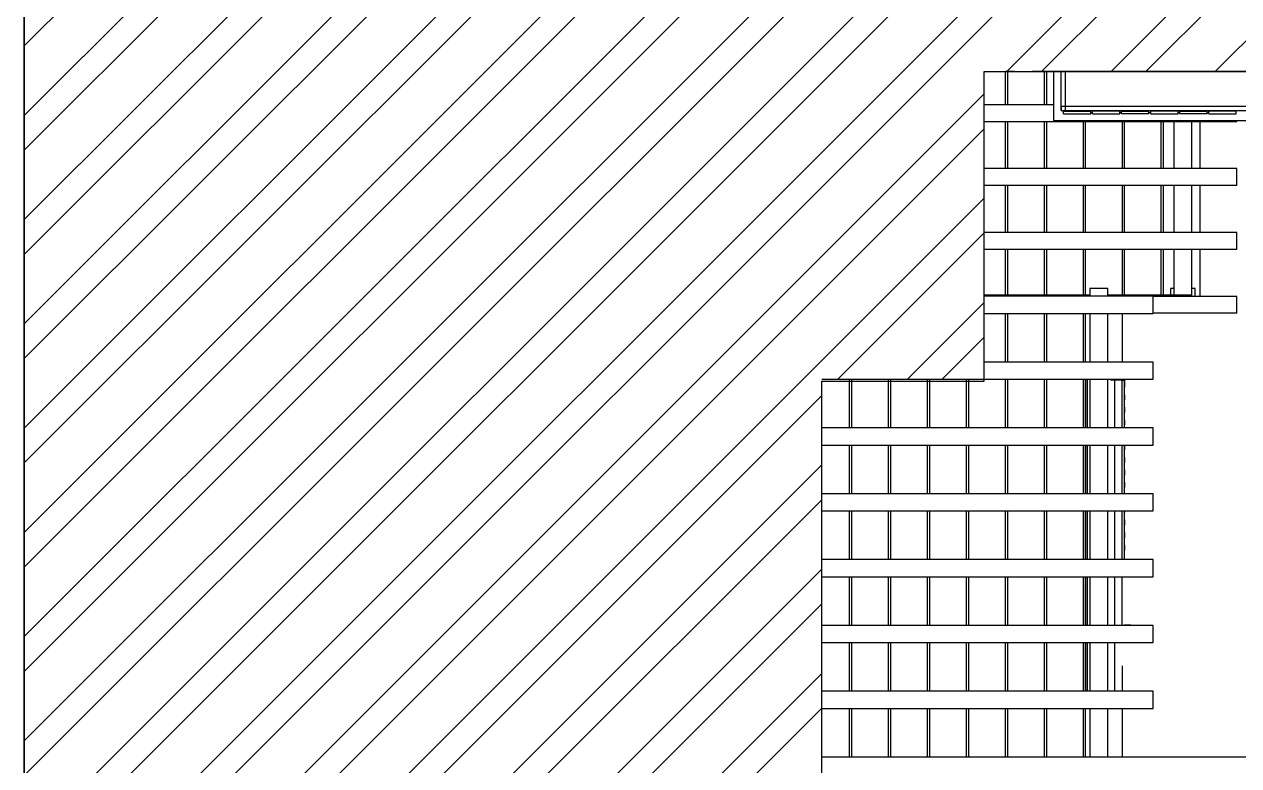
# Model space of a CAD drawing. Header units: millimetres. Extents: x 32721 to 70403, y 1490 to 13922.
# Drawn here: x 50547.2 to 50682.3, y 4874.2 to 4956.7 of the extents above; entities that cross this region are included whole.
import ezdxf

# ---------------------------------------------------------------- set-up
doc = ezdxf.new("R2010")
doc.units = ezdxf.units.MM
for name, color, linetype in [('005', 9, 'Continuous'), ('04', 4, 'Continuous'), ('05', 5, 'Continuous')]:
    doc.layers.add(name, color=color, linetype=linetype)

msp = doc.modelspace()

# ---------------------------------------------------------------- hatches: boundary and pattern name
at = {"layer": '005'}
h = msp.add_hatch(dxfattribs=at)
h.set_pattern_fill('ANSI32', color=256, scale=0.86096)
h.set_pattern_definition([(45, (26373.295, -9914.569), (-5.7987318, 5.7987318), []), (45, (26377.161, -9914.569), (-5.7987318, 5.7987318), [])])
h.paths.add_polyline_path([(50635.91, 4917.24), (50652, 4917.24), (50652.22, 4917.24), (50653.99, 4917.24), (50653.99, 4951.48), (50784.85, 4951.48), (50784.85, 4917.04), (50802.93, 4917.04), (50802.93, 4816.31), (50864.92, 4816.31), (50864.92, 4844.72), (50891.61, 4844.72), (50891.61, 4985.92), (50864.92, 4985.92), (50864.92, 5009.17), (50891.61, 5009.17), (50891.61, 5084.07), (50547.23, 5084.07), (50547.23, 5009.17), (50573.92, 5009.17), (50573.92, 4985.92), (50547.23, 4985.92), (50547.23, 4844.72), (50573.92, 4844.72), (50573.92, 4816.31), (50635.91, 4816.31)])

# ---------------------------------------------------------------- linework, layer by layer
at = {"layer": '005', "color": 251}
for p, q in [((50656.34, 4947.79), (50656.34, 4951.48)), ((50656.55, 4951.48), (50656.34, 4951.48)), ((50656.55, 4951.48), (50656.55, 4947.79)), ((50657.34, 4951.48), (50656.55, 4951.48)), ((50660.67, 4951.48), (50659.31, 4951.48)), ((50660.67, 4947.79), (50660.67, 4951.48)), ((50660.89, 4951.48), (50660.67, 4951.48)), ((50660.89, 4951.48), (50660.89, 4947.79)), ((50661.68, 4951.48), (50660.89, 4951.48)), ((50661.68, 4951.48), (50661.68, 4947.79)), ((50662.53, 4951.48), (50661.68, 4951.48)), ((50663, 4951.48), (50662.53, 4951.48)), ((50662.53, 4947.15), (50662.53, 4951.48)), ((50663, 4947.62), (50663, 4951.48)), ((50704.83, 4951.48), (50663, 4951.48)), ((50660.67, 4947.79), (50653.99, 4947.79)), ((50656.55, 4947.79), (50656.34, 4947.79)), ((50657.34, 4947.79), (50656.55, 4947.79)), ((50660.89, 4947.79), (50660.67, 4947.79)), ((50661.68, 4947.79), (50660.89, 4947.79)), ((50661.68, 4947.79), (50661.68, 4946.05)), ((50662.53, 4947.15), (50662.54, 4947.15)), ((50662.54, 4947.62), (50662.54, 4947.15)), ((50662.54, 4947.62), (50663, 4947.62)), ((50662.54, 4947.15), (50663, 4947.15)), ((50662.8, 4946.78), (50662.8, 4947.06)), ((50662.8, 4947.06), (50665.78, 4947.06)), ((50663, 4947.15), (50663, 4947.62)), ((50663, 4947.62), (50683.3, 4947.62)), ((50663, 4947.15), (50665.78, 4947.15)), ((50665.78, 4947.15), (50665.78, 4947.06)), ((50665.78, 4947.15), (50679.05, 4947.15)), ((50665.78, 4947.06), (50665.82, 4947.06)), ((50665.82, 4946.87), (50665.82, 4947.06)), ((50666.03, 4946.87), (50666.03, 4947.06)), ((50669.06, 4947.06), (50666.03, 4947.06)), ((50669.06, 4946.87), (50669.06, 4947.06)), ((50669.26, 4946.87), (50669.26, 4947.06)), ((50669.26, 4947.06), (50672.29, 4947.06)), ((50672.29, 4946.87), (50672.29, 4947.06)), ((50672.5, 4946.87), (50672.5, 4947.06)), ((50675.53, 4947.06), (50672.5, 4947.06)), ((50675.53, 4946.87), (50675.53, 4947.06)), ((50675.73, 4946.87), (50675.73, 4947.06)), ((50675.73, 4947.06), (50678.76, 4947.06)), ((50678.76, 4946.87), (50678.76, 4947.06)), ((50678.97, 4947.06), (50679.05, 4947.06)), ((50678.97, 4946.87), (50678.97, 4947.06)), ((50679.05, 4947.15), (50679.05, 4947.06)), ((50679.05, 4947.15), (50683.3, 4947.15)), ((50681.99, 4947.06), (50679.05, 4947.06)), ((50681.99, 4946.78), (50681.99, 4947.06)), ((50653.99, 4945.93), (50660.67, 4945.93)), ((50656.34, 4940.68), (50656.34, 4945.93)), ((50656.34, 4945.93), (50656.55, 4945.93)), ((50656.55, 4945.93), (50656.55, 4940.68)), ((50660.67, 4940.68), (50660.67, 4945.93)), ((50660.67, 4945.93), (50660.89, 4945.93)), ((50660.89, 4945.93), (50660.89, 4940.68)), ((50660.89, 4945.93), (50665.01, 4945.93)), ((50661.68, 4946.05), (50682.08, 4946.05)), ((50662.8, 4946.78), (50665.82, 4946.78)), ((50665.01, 4940.68), (50665.01, 4945.93)), ((50665.01, 4945.93), (50665.22, 4945.93)), ((50665.22, 4945.93), (50665.22, 4940.68)), ((50665.22, 4945.93), (50669.34, 4945.93)), ((50665.82, 4946.78), (50665.82, 4946.87)), ((50665.82, 4946.87), (50666.03, 4946.87)), ((50666.03, 4946.78), (50666.03, 4946.87)), ((50666.03, 4946.78), (50669.06, 4946.78)), ((50669.06, 4946.78), (50669.06, 4946.87)), ((50669.26, 4946.87), (50669.06, 4946.87)), ((50669.26, 4946.78), (50669.26, 4946.87)), ((50672.29, 4946.78), (50669.26, 4946.78)), ((50669.34, 4940.68), (50669.34, 4945.93)), ((50669.34, 4945.93), (50669.56, 4945.93)), ((50669.56, 4945.93), (50669.56, 4940.68)), ((50669.56, 4945.93), (50673.67, 4945.93)), ((50672.29, 4946.78), (50672.29, 4946.87)), ((50672.5, 4946.87), (50672.29, 4946.87)), ((50672.5, 4946.78), (50672.5, 4946.87)), ((50672.5, 4946.78), (50675.53, 4946.78)), ((50673.67, 4940.68), (50673.67, 4945.93)), ((50673.67, 4945.93), (50673.89, 4945.93)), ((50673.89, 4945.93), (50673.89, 4940.68)), ((50673.89, 4945.93), (50675.06, 4945.93)), ((50675.06, 4945.93), (50675.06, 4940.68)), ((50675.06, 4945.93), (50677.05, 4945.93)), ((50675.53, 4946.78), (50675.53, 4946.87)), ((50675.73, 4946.87), (50675.53, 4946.87)), ((50675.73, 4946.78), (50675.73, 4946.87)), ((50678.76, 4946.78), (50675.73, 4946.78)), ((50677.05, 4940.68), (50677.05, 4945.93)), ((50677.05, 4945.93), (50678.01, 4945.93)), ((50678.01, 4940.68), (50678.01, 4945.93)), ((50678.01, 4945.93), (50682.08, 4945.93)), ((50678.76, 4946.78), (50678.76, 4946.87)), ((50678.76, 4946.87), (50678.97, 4946.87)), ((50678.97, 4946.78), (50678.97, 4946.87)), ((50678.97, 4946.78), (50681.99, 4946.78)), ((50682.08, 4945.93), (50682.08, 4946.05)), ((50682.08, 4946.05), (50707.49, 4946.05)), ((50660.67, 4940.68), (50653.99, 4940.68)), ((50656.55, 4940.68), (50656.34, 4940.68)), ((50660.89, 4940.68), (50660.67, 4940.68)), ((50665.01, 4940.68), (50660.89, 4940.68)), ((50665.22, 4940.68), (50665.01, 4940.68)), ((50669.34, 4940.68), (50665.22, 4940.68)), ((50669.56, 4940.68), (50669.34, 4940.68)), ((50673.67, 4940.68), (50669.56, 4940.68)), ((50673.89, 4940.68), (50673.67, 4940.68)), ((50675.06, 4940.68), (50673.89, 4940.68)), ((50677.05, 4940.68), (50675.06, 4940.68)), ((50678.01, 4940.68), (50677.05, 4940.68)), ((50682.08, 4940.68), (50678.01, 4940.68)), ((50682.08, 4938.82), (50682.08, 4940.68)), ((50653.99, 4938.82), (50660.67, 4938.82)), ((50656.34, 4933.58), (50656.34, 4938.82)), ((50656.34, 4938.82), (50656.55, 4938.82)), ((50656.55, 4938.82), (50656.55, 4933.58)), ((50660.67, 4933.58), (50660.67, 4938.82)), ((50660.67, 4938.82), (50660.89, 4938.82)), ((50660.89, 4938.82), (50660.89, 4933.58)), ((50660.89, 4938.82), (50665.01, 4938.82)), ((50665.01, 4933.58), (50665.01, 4938.82)), ((50665.01, 4938.82), (50665.22, 4938.82)), ((50665.22, 4938.82), (50665.22, 4933.58)), ((50665.22, 4938.82), (50669.34, 4938.82)), ((50669.34, 4933.58), (50669.34, 4938.82)), ((50669.34, 4938.82), (50669.56, 4938.82)), ((50669.56, 4938.82), (50669.56, 4933.58)), ((50669.56, 4938.82), (50673.67, 4938.82)), ((50673.67, 4933.58), (50673.67, 4938.82)), ((50673.67, 4938.82), (50673.89, 4938.82)), ((50673.89, 4938.82), (50673.89, 4933.58)), ((50673.89, 4938.82), (50675.06, 4938.82)), ((50675.06, 4938.82), (50675.06, 4933.58)), ((50675.06, 4938.82), (50677.05, 4938.82)), ((50677.05, 4933.58), (50677.05, 4938.82)), ((50677.05, 4938.82), (50678.01, 4938.82)), ((50678.01, 4933.58), (50678.01, 4938.82)), ((50678.01, 4938.82), (50682.08, 4938.82)), ((50660.67, 4933.58), (50653.99, 4933.58)), ((50656.55, 4933.58), (50656.34, 4933.58)), ((50660.89, 4933.58), (50660.67, 4933.58)), ((50665.01, 4933.58), (50660.89, 4933.58)), ((50665.22, 4933.58), (50665.01, 4933.58)), ((50669.34, 4933.58), (50665.22, 4933.58)), ((50669.56, 4933.58), (50669.34, 4933.58)), ((50673.67, 4933.58), (50669.56, 4933.58)), ((50673.89, 4933.58), (50673.67, 4933.58)), ((50675.06, 4933.58), (50673.89, 4933.58)), ((50677.05, 4933.58), (50675.06, 4933.58)), ((50678.01, 4933.58), (50677.05, 4933.58)), ((50682.08, 4933.58), (50678.01, 4933.58)), ((50682.08, 4931.72), (50682.08, 4933.58)), ((50653.99, 4931.72), (50660.67, 4931.72)), ((50656.34, 4926.6), (50656.34, 4931.72)), ((50656.34, 4931.72), (50656.55, 4931.72)), ((50656.55, 4931.72), (50656.55, 4926.6)), ((50660.67, 4926.6), (50660.67, 4931.72)), ((50660.67, 4931.72), (50660.89, 4931.72)), ((50660.89, 4931.72), (50660.89, 4926.6)), ((50660.89, 4931.72), (50665.01, 4931.72)), ((50665.01, 4926.6), (50665.01, 4931.72)), ((50665.01, 4931.72), (50665.22, 4931.72)), ((50665.22, 4931.72), (50665.22, 4926.6)), ((50665.22, 4931.72), (50669.34, 4931.72)), ((50669.34, 4926.6), (50669.34, 4931.72)), ((50669.34, 4931.72), (50669.56, 4931.72)), ((50669.56, 4931.72), (50669.56, 4926.6)), ((50669.56, 4931.72), (50673.67, 4931.72)), ((50673.67, 4926.6), (50673.67, 4931.72)), ((50673.67, 4931.72), (50673.89, 4931.72)), ((50673.89, 4931.72), (50673.89, 4926.6)), ((50673.89, 4931.72), (50675.06, 4931.72)), ((50675.06, 4931.72), (50675.06, 4927.36)), ((50675.06, 4931.72), (50677.05, 4931.72)), ((50677.05, 4927.36), (50677.05, 4931.72)), ((50677.05, 4931.72), (50678.01, 4931.72)), ((50678.01, 4926.47), (50678.01, 4931.72)), ((50678.01, 4931.72), (50682.08, 4931.72)), ((50667.73, 4927.36), (50665.74, 4927.36)), ((50665.74, 4927.36), (50665.74, 4926.6)), ((50667.73, 4926.6), (50667.73, 4927.36)), ((50674.68, 4927.36), (50674.68, 4926.6)), ((50675.06, 4927.36), (50674.68, 4927.36)), ((50675.06, 4927.36), (50675.06, 4926.6)), ((50677.43, 4927.36), (50677.05, 4927.36)), ((50677.05, 4926.6), (50677.05, 4927.36)), ((50677.43, 4926.47), (50677.43, 4927.36)), ((50660.67, 4926.6), (50653.99, 4926.6)), ((50665.74, 4926.48), (50653.99, 4926.48)), ((50656.55, 4926.6), (50656.34, 4926.6)), ((50660.89, 4926.6), (50660.67, 4926.6)), ((50665.01, 4926.6), (50660.89, 4926.6)), ((50665.22, 4926.6), (50665.01, 4926.6)), ((50665.74, 4926.6), (50665.22, 4926.6)), ((50665.74, 4926.6), (50665.74, 4926.48)), ((50667.73, 4926.48), (50665.74, 4926.48)), ((50669.34, 4926.6), (50667.73, 4926.6)), ((50667.73, 4926.48), (50667.73, 4926.6)), ((50672.76, 4926.48), (50667.73, 4926.48)), ((50669.56, 4926.6), (50669.34, 4926.6)), ((50673.67, 4926.6), (50669.56, 4926.6)), ((50672.76, 4926.47), (50672.76, 4926.48)), ((50675.06, 4926.47), (50672.76, 4926.47)), ((50672.76, 4924.61), (50672.76, 4926.47)), ((50673.89, 4926.6), (50673.67, 4926.6)), ((50674.68, 4926.6), (50673.89, 4926.6)), ((50675.06, 4926.6), (50674.68, 4926.6)), ((50675.06, 4926.6), (50675.06, 4926.47)), ((50677.05, 4926.6), (50675.06, 4926.6)), ((50677.05, 4926.47), (50675.06, 4926.47)), ((50677.05, 4926.47), (50677.05, 4926.6)), ((50677.43, 4926.47), (50677.05, 4926.47)), ((50678.01, 4926.47), (50677.43, 4926.47)), ((50682.08, 4926.47), (50678.01, 4926.47)), ((50682.08, 4924.61), (50682.08, 4926.47)), ((50653.99, 4924.56), (50660.67, 4924.56)), ((50656.34, 4919.16), (50656.34, 4924.56)), ((50656.34, 4924.56), (50656.55, 4924.56)), ((50656.55, 4924.56), (50656.55, 4919.16)), ((50660.67, 4919.16), (50660.67, 4924.56)), ((50660.67, 4924.56), (50660.89, 4924.56)), ((50660.89, 4924.56), (50660.89, 4919.16)), ((50660.89, 4924.56), (50665.01, 4924.56)), ((50665.01, 4919.16), (50665.01, 4924.56)), ((50665.01, 4924.56), (50665.22, 4924.56)), ((50665.22, 4924.56), (50665.22, 4919.16)), ((50665.22, 4924.56), (50665.74, 4924.56)), ((50665.74, 4924.56), (50665.74, 4919.16)), ((50665.74, 4924.56), (50667.73, 4924.56)), ((50667.73, 4919.16), (50667.73, 4924.56)), ((50667.73, 4924.56), (50669.34, 4924.56)), ((50669.34, 4919.16), (50669.34, 4924.56)), ((50669.34, 4924.56), (50672.76, 4924.56)), ((50672.76, 4924.56), (50672.76, 4924.61)), ((50682.08, 4924.61), (50672.76, 4924.61)), ((50660.67, 4919.16), (50653.99, 4919.16)), ((50656.55, 4919.16), (50656.34, 4919.16)), ((50660.89, 4919.16), (50660.67, 4919.16)), ((50665.01, 4919.16), (50660.89, 4919.16)), ((50665.22, 4919.16), (50665.01, 4919.16)), ((50665.74, 4919.16), (50665.22, 4919.16)), ((50665.47, 4919.16), (50665.26, 4919.16)), ((50665.74, 4919.16), (50665.47, 4919.16)), ((50667.73, 4919.16), (50665.74, 4919.16)), ((50667.73, 4919.16), (50665.74, 4919.16)), ((50669.59, 4919.16), (50667.73, 4919.16)), ((50669.81, 4919.16), (50669.59, 4919.16)), ((50672.76, 4919.16), (50669.81, 4919.16)), ((50672.76, 4918.64), (50672.76, 4919.16)), ((50672.76, 4917.24), (50672.76, 4918.64)), ((50635.91, 4917.24), (50652, 4917.24)), ((50639, 4911.83), (50639, 4917.24)), ((50639, 4917.24), (50639.22, 4917.24)), ((50639.22, 4917.24), (50639.22, 4911.83)), ((50643.33, 4911.83), (50643.33, 4917.24)), ((50643.33, 4917.24), (50643.55, 4917.24)), ((50643.55, 4917.24), (50643.55, 4911.83)), ((50643.55, 4917.24), (50647.67, 4917.24)), ((50647.67, 4911.83), (50647.67, 4917.24)), ((50647.67, 4917.24), (50647.88, 4917.24)), ((50647.88, 4917.24), (50647.88, 4911.83)), ((50652, 4911.83), (50652, 4917.24)), ((50652, 4917.24), (50652.22, 4917.24)), ((50652.22, 4917.24), (50652.22, 4911.83)), ((50652.22, 4917.24), (50656.34, 4917.24)), ((50656.34, 4911.83), (50656.34, 4917.24)), ((50656.34, 4917.24), (50656.55, 4917.24)), ((50656.55, 4917.24), (50656.55, 4911.83)), ((50656.55, 4917.24), (50660.67, 4917.24)), ((50660.67, 4911.83), (50660.67, 4917.24)), ((50660.67, 4917.24), (50660.89, 4917.24)), ((50660.89, 4917.24), (50660.89, 4911.83)), ((50660.89, 4917.24), (50665.01, 4917.24)), ((50665.01, 4911.83), (50665.01, 4917.24)), ((50665.01, 4917.24), (50665.22, 4917.24)), ((50665.22, 4917.24), (50665.22, 4911.83)), ((50665.22, 4917.24), (50665.74, 4917.24)), ((50665.26, 4917.24), (50665.26, 4911.83)), ((50665.26, 4917.24), (50665.47, 4917.24)), ((50665.47, 4911.83), (50665.47, 4917.24)), ((50665.47, 4917.24), (50665.74, 4917.24)), ((50665.74, 4917.24), (50665.74, 4911.83)), ((50665.74, 4917.24), (50667.73, 4917.24)), ((50665.74, 4917.24), (50665.74, 4911.83)), ((50665.74, 4917.24), (50667.73, 4917.24)), ((50667.73, 4911.83), (50667.73, 4917.24)), ((50667.73, 4917.24), (50668.07, 4917.24)), ((50668.07, 4917.13), (50668.07, 4917.24)), ((50668.07, 4917.24), (50670.49, 4917.24)), ((50668.48, 4917.13), (50668.07, 4917.13)), ((50668.48, 4917.13), (50668.48, 4911.83)), ((50669.29, 4917.13), (50668.48, 4917.13)), ((50669.29, 4917.13), (50669.29, 4911.83)), ((50669.29, 4917.13), (50669.56, 4917.13)), ((50669.56, 4917.13), (50669.56, 4916.35)), ((50669.56, 4917.13), (50669.59, 4917.13)), ((50669.59, 4916.35), (50669.56, 4916.35)), ((50669.56, 4916.35), (50669.56, 4915.53)), ((50669.59, 4917.13), (50669.59, 4916.35)), ((50670.49, 4917.24), (50672.76, 4917.24)), ((50669.59, 4915.53), (50669.56, 4915.53)), ((50669.56, 4915.53), (50669.56, 4914.95)), ((50669.59, 4914.95), (50669.56, 4914.95)), ((50669.56, 4914.95), (50669.56, 4914.14)), ((50669.59, 4915.53), (50669.59, 4914.95)), ((50669.59, 4914.14), (50669.56, 4914.14)), ((50669.56, 4914.14), (50669.56, 4913.56)), ((50669.59, 4913.56), (50669.56, 4913.56)), ((50669.56, 4913.56), (50669.56, 4912.74)), ((50669.59, 4914.14), (50669.59, 4913.56)), ((50669.59, 4912.74), (50669.56, 4912.74)), ((50669.56, 4912.74), (50669.56, 4912.17)), ((50669.59, 4912.17), (50669.56, 4912.17)), ((50669.56, 4912.17), (50669.56, 4911.83)), ((50669.59, 4912.74), (50669.59, 4912.17)), ((50652, 4911.83), (50635.91, 4911.83)), ((50639.22, 4911.83), (50639, 4911.83)), ((50643.55, 4911.83), (50643.33, 4911.83)), ((50647.67, 4911.83), (50643.55, 4911.83)), ((50647.88, 4911.83), (50647.67, 4911.83)), ((50652.22, 4911.83), (50652, 4911.83)), ((50656.34, 4911.83), (50652.22, 4911.83)), ((50656.55, 4911.83), (50656.34, 4911.83)), ((50660.67, 4911.83), (50656.55, 4911.83)), ((50660.89, 4911.83), (50660.67, 4911.83)), ((50665.01, 4911.83), (50660.89, 4911.83)), ((50665.22, 4911.83), (50665.01, 4911.83)), ((50665.74, 4911.83), (50665.22, 4911.83)), ((50665.47, 4911.83), (50665.26, 4911.83)), ((50665.74, 4911.83), (50665.47, 4911.83)), ((50667.73, 4911.83), (50665.74, 4911.83)), ((50667.73, 4911.83), (50665.74, 4911.83)), ((50668.48, 4911.83), (50667.73, 4911.83)), ((50669.29, 4911.83), (50668.48, 4911.83)), ((50669.56, 4911.83), (50669.29, 4911.83)), ((50670.28, 4911.83), (50669.56, 4911.83)), ((50670.51, 4911.83), (50670.28, 4911.83)), ((50670.78, 4911.83), (50670.51, 4911.83)), ((50671.33, 4911.83), (50670.78, 4911.83)), ((50671.38, 4911.83), (50671.33, 4911.83)), ((50672.76, 4911.83), (50671.38, 4911.83)), ((50672.76, 4909.92), (50672.76, 4911.83)), ((50635.91, 4909.92), (50652, 4909.92)), ((50639, 4904.51), (50639, 4909.92)), ((50639, 4909.92), (50639.22, 4909.92)), ((50639.22, 4909.92), (50639.22, 4904.51)), ((50643.33, 4904.51), (50643.33, 4909.92)), ((50643.33, 4909.92), (50643.55, 4909.92)), ((50643.55, 4909.92), (50643.55, 4904.51)), ((50643.55, 4909.92), (50647.67, 4909.92)), ((50647.67, 4904.51), (50647.67, 4909.92)), ((50647.67, 4909.92), (50647.88, 4909.92)), ((50647.88, 4909.92), (50647.88, 4904.51)), ((50652, 4904.51), (50652, 4909.92)), ((50652, 4909.92), (50652.22, 4909.92)), ((50652.22, 4909.92), (50652.22, 4904.51)), ((50652.22, 4909.92), (50656.34, 4909.92)), ((50656.34, 4904.51), (50656.34, 4909.92)), ((50656.34, 4909.92), (50656.55, 4909.92)), ((50656.55, 4909.92), (50656.55, 4904.51)), ((50656.55, 4909.92), (50660.67, 4909.92)), ((50660.67, 4904.51), (50660.67, 4909.92)), ((50660.67, 4909.92), (50660.89, 4909.92)), ((50660.89, 4909.92), (50660.89, 4904.51)), ((50660.89, 4909.92), (50665.01, 4909.92)), ((50665.01, 4904.51), (50665.01, 4909.92)), ((50665.01, 4909.92), (50665.22, 4909.92)), ((50665.22, 4909.92), (50665.22, 4904.51)), ((50665.22, 4909.92), (50665.74, 4909.92)), ((50665.26, 4909.92), (50665.26, 4904.51)), ((50665.26, 4909.92), (50665.47, 4909.92)), ((50665.47, 4904.51), (50665.47, 4909.92)), ((50665.47, 4909.92), (50665.74, 4909.92)), ((50665.74, 4909.92), (50665.74, 4904.51)), ((50665.74, 4909.92), (50667.73, 4909.92)), ((50665.74, 4909.92), (50665.74, 4904.51)), ((50665.74, 4909.92), (50667.73, 4909.92)), ((50667.73, 4904.51), (50667.73, 4909.92)), ((50667.73, 4909.92), (50668.48, 4909.92)), ((50668.48, 4909.92), (50668.48, 4904.51)), ((50668.48, 4909.92), (50669.29, 4909.92)), ((50669.29, 4909.92), (50669.29, 4904.51)), ((50669.29, 4909.92), (50669.56, 4909.92)), ((50669.56, 4909.92), (50669.56, 4909.38)), ((50669.56, 4909.92), (50669.59, 4909.92)), ((50669.59, 4909.38), (50669.56, 4909.38)), ((50669.56, 4909.38), (50669.56, 4908.56)), ((50669.59, 4909.92), (50669.59, 4909.38)), ((50669.59, 4909.92), (50669.7, 4909.92)), ((50669.7, 4909.92), (50670.51, 4909.92)), ((50670.51, 4909.92), (50670.78, 4909.92)), ((50670.78, 4909.92), (50671.33, 4909.92)), ((50671.33, 4909.92), (50671.38, 4909.92)), ((50671.38, 4909.92), (50672.76, 4909.92)), ((50669.59, 4908.56), (50669.56, 4908.56)), ((50669.56, 4908.56), (50669.56, 4907.99)), ((50669.59, 4907.99), (50669.56, 4907.99)), ((50669.56, 4907.99), (50669.56, 4907.17)), ((50669.59, 4908.56), (50669.59, 4907.99)), ((50669.59, 4907.17), (50669.56, 4907.17)), ((50669.56, 4907.17), (50669.56, 4906.59)), ((50669.59, 4906.59), (50669.56, 4906.59)), ((50669.56, 4906.59), (50669.56, 4905.78)), ((50669.59, 4907.17), (50669.59, 4906.59)), ((50669.59, 4905.78), (50669.56, 4905.78)), ((50669.56, 4905.78), (50669.56, 4905.2)), ((50669.56, 4905.2), (50669.56, 4904.51)), ((50669.59, 4905.2), (50669.56, 4905.2)), ((50669.59, 4905.78), (50669.59, 4905.2)), ((50652, 4904.51), (50635.91, 4904.51)), ((50639.22, 4904.51), (50639, 4904.51)), ((50643.55, 4904.51), (50643.33, 4904.51)), ((50647.67, 4904.51), (50643.55, 4904.51)), ((50647.88, 4904.51), (50647.67, 4904.51)), ((50652.22, 4904.51), (50652, 4904.51)), ((50656.34, 4904.51), (50652.22, 4904.51)), ((50656.55, 4904.51), (50656.34, 4904.51)), ((50660.67, 4904.51), (50656.55, 4904.51)), ((50660.89, 4904.51), (50660.67, 4904.51)), ((50665.01, 4904.51), (50660.89, 4904.51)), ((50665.22, 4904.51), (50665.01, 4904.51)), ((50665.74, 4904.51), (50665.22, 4904.51)), ((50665.47, 4904.51), (50665.26, 4904.51)), ((50665.74, 4904.51), (50665.47, 4904.51)), ((50667.73, 4904.51), (50665.74, 4904.51)), ((50667.73, 4904.51), (50665.74, 4904.51)), ((50668.48, 4904.51), (50667.73, 4904.51)), ((50669.29, 4904.51), (50668.48, 4904.51)), ((50669.56, 4904.51), (50669.29, 4904.51)), ((50670.28, 4904.51), (50669.56, 4904.51)), ((50670.51, 4904.51), (50670.28, 4904.51)), ((50670.78, 4904.51), (50670.51, 4904.51)), ((50671.33, 4904.51), (50670.78, 4904.51)), ((50671.38, 4904.51), (50671.33, 4904.51)), ((50672.76, 4904.51), (50671.38, 4904.51)), ((50672.76, 4902.59), (50672.76, 4904.51)), ((50635.91, 4902.59), (50652, 4902.59)), ((50639, 4897.18), (50639, 4902.59)), ((50639, 4902.59), (50639.22, 4902.59)), ((50639.22, 4902.59), (50639.22, 4897.18)), ((50643.33, 4897.18), (50643.33, 4902.59)), ((50643.33, 4902.59), (50643.55, 4902.59)), ((50643.55, 4902.59), (50643.55, 4897.18)), ((50643.55, 4902.59), (50647.67, 4902.59)), ((50647.67, 4897.18), (50647.67, 4902.59)), ((50647.67, 4902.59), (50647.88, 4902.59)), ((50647.88, 4902.59), (50647.88, 4897.18)), ((50652, 4897.18), (50652, 4902.59)), ((50652, 4902.59), (50652.22, 4902.59)), ((50652.22, 4902.59), (50652.22, 4897.18)), ((50652.22, 4902.59), (50656.34, 4902.59)), ((50656.34, 4897.18), (50656.34, 4902.59)), ((50656.34, 4902.59), (50656.55, 4902.59)), ((50656.55, 4902.59), (50656.55, 4897.18)), ((50656.55, 4902.59), (50660.67, 4902.59)), ((50660.67, 4897.18), (50660.67, 4902.59)), ((50660.67, 4902.59), (50660.89, 4902.59)), ((50660.89, 4902.59), (50660.89, 4897.18)), ((50660.89, 4902.59), (50665.01, 4902.59)), ((50665.01, 4897.18), (50665.01, 4902.59)), ((50665.01, 4902.59), (50665.22, 4902.59)), ((50665.22, 4902.59), (50665.22, 4897.18)), ((50665.22, 4902.59), (50665.74, 4902.59)), ((50665.26, 4902.59), (50665.26, 4897.18)), ((50665.26, 4902.59), (50665.47, 4902.59)), ((50665.47, 4897.18), (50665.47, 4902.59)), ((50665.47, 4902.59), (50665.74, 4902.59)), ((50665.74, 4902.59), (50665.74, 4897.18)), ((50665.74, 4902.59), (50667.73, 4902.59)), ((50665.74, 4902.59), (50665.74, 4897.18)), ((50665.74, 4902.59), (50667.73, 4902.59)), ((50667.73, 4897.18), (50667.73, 4902.59)), ((50667.73, 4902.59), (50668.48, 4902.59)), ((50668.48, 4902.59), (50668.48, 4897.18)), ((50668.48, 4902.59), (50669.29, 4902.59)), ((50669.29, 4902.59), (50669.29, 4897.18)), ((50669.29, 4902.59), (50669.56, 4902.59)), ((50669.56, 4902.59), (50669.56, 4902.41)), ((50669.56, 4902.59), (50669.59, 4902.59)), ((50669.59, 4902.59), (50669.59, 4902.41)), ((50669.59, 4902.59), (50669.7, 4902.59)), ((50669.7, 4902.59), (50670.51, 4902.59)), ((50670.51, 4902.59), (50670.78, 4902.59)), ((50670.78, 4902.59), (50671.33, 4902.59)), ((50671.33, 4902.59), (50671.38, 4902.59)), ((50671.38, 4902.59), (50672.76, 4902.59)), ((50669.59, 4902.41), (50669.56, 4902.41)), ((50669.56, 4902.41), (50669.56, 4901.6)), ((50669.59, 4901.6), (50669.56, 4901.6)), ((50669.56, 4901.6), (50669.56, 4901.02)), ((50669.59, 4901.6), (50669.59, 4901.02)), ((50669.59, 4901.02), (50669.56, 4901.02)), ((50669.56, 4901.02), (50669.56, 4900.2)), ((50669.59, 4900.2), (50669.56, 4900.2)), ((50669.56, 4900.2), (50669.56, 4899.63)), ((50669.59, 4900.2), (50669.59, 4899.63)), ((50669.59, 4899.63), (50669.56, 4899.63)), ((50669.56, 4899.63), (50669.56, 4898.81)), ((50669.59, 4898.81), (50669.56, 4898.81)), ((50669.56, 4898.81), (50669.56, 4898.23)), ((50669.59, 4898.81), (50669.59, 4898.23)), ((50652, 4897.18), (50635.91, 4897.18)), ((50639.22, 4897.18), (50639, 4897.18)), ((50643.55, 4897.18), (50643.33, 4897.18)), ((50647.67, 4897.18), (50643.55, 4897.18)), ((50647.88, 4897.18), (50647.67, 4897.18)), ((50652.22, 4897.18), (50652, 4897.18)), ((50656.34, 4897.18), (50652.22, 4897.18)), ((50656.55, 4897.18), (50656.34, 4897.18)), ((50660.67, 4897.18), (50656.55, 4897.18)), ((50660.89, 4897.18), (50660.67, 4897.18)), ((50665.01, 4897.18), (50660.89, 4897.18)), ((50665.22, 4897.18), (50665.01, 4897.18)), ((50665.74, 4897.18), (50665.22, 4897.18)), ((50665.47, 4897.18), (50665.26, 4897.18)), ((50665.74, 4897.18), (50665.47, 4897.18)), ((50667.73, 4897.18), (50665.74, 4897.18)), ((50667.73, 4897.18), (50665.74, 4897.18)), ((50668.48, 4897.18), (50667.73, 4897.18)), ((50669.29, 4897.18), (50668.48, 4897.18)), ((50669.56, 4897.18), (50669.29, 4897.18)), ((50669.59, 4898.23), (50669.56, 4898.23)), ((50669.56, 4898.23), (50669.56, 4897.42)), ((50669.59, 4897.42), (50669.56, 4897.42)), ((50669.56, 4897.42), (50669.56, 4897.18)), ((50669.59, 4897.18), (50669.56, 4897.18)), ((50669.7, 4897.18), (50669.59, 4897.18)), ((50670.51, 4897.18), (50669.7, 4897.18)), ((50670.78, 4897.18), (50670.51, 4897.18)), ((50671.33, 4897.18), (50670.78, 4897.18)), ((50671.38, 4897.18), (50671.33, 4897.18)), ((50672.76, 4897.18), (50671.38, 4897.18)), ((50672.76, 4895.27), (50672.76, 4897.18)), ((50635.91, 4895.27), (50652, 4895.27)), ((50639, 4889.86), (50639, 4895.27)), ((50639, 4895.27), (50639.22, 4895.27)), ((50639.22, 4895.27), (50639.22, 4889.86)), ((50643.33, 4889.86), (50643.33, 4895.27)), ((50643.33, 4895.27), (50643.55, 4895.27)), ((50643.55, 4895.27), (50643.55, 4889.86)), ((50643.55, 4895.27), (50647.67, 4895.27)), ((50647.67, 4889.86), (50647.67, 4895.27)), ((50647.67, 4895.27), (50647.88, 4895.27)), ((50647.88, 4895.27), (50647.88, 4889.86)), ((50652, 4889.86), (50652, 4895.27)), ((50652, 4895.27), (50652.22, 4895.27)), ((50652.22, 4895.27), (50652.22, 4889.86)), ((50652.22, 4895.27), (50656.34, 4895.27)), ((50656.34, 4889.86), (50656.34, 4895.27)), ((50656.34, 4895.27), (50656.55, 4895.27)), ((50656.55, 4895.27), (50656.55, 4889.86)), ((50656.55, 4895.27), (50660.67, 4895.27)), ((50660.67, 4889.86), (50660.67, 4895.27)), ((50660.67, 4895.27), (50660.89, 4895.27)), ((50660.89, 4895.27), (50660.89, 4889.86)), ((50660.89, 4895.27), (50665.01, 4895.27)), ((50665.01, 4889.86), (50665.01, 4895.27)), ((50665.01, 4895.27), (50665.22, 4895.27)), ((50665.22, 4895.27), (50665.22, 4889.86)), ((50665.22, 4895.27), (50665.74, 4895.27)), ((50665.26, 4895.27), (50665.26, 4889.86)), ((50665.26, 4895.27), (50665.47, 4895.27)), ((50665.47, 4889.86), (50665.47, 4895.27)), ((50665.47, 4895.27), (50665.74, 4895.27)), ((50665.74, 4895.27), (50665.74, 4889.86)), ((50665.74, 4895.27), (50667.73, 4895.27)), ((50665.74, 4895.27), (50665.74, 4889.86)), ((50665.74, 4895.27), (50667.73, 4895.27)), ((50667.73, 4889.86), (50667.73, 4895.27)), ((50667.73, 4895.27), (50668.48, 4895.27)), ((50668.48, 4895.27), (50668.48, 4889.86)), ((50668.48, 4895.27), (50669.29, 4895.27)), ((50669.29, 4895.27), (50669.29, 4889.86)), ((50669.29, 4895.27), (50669.56, 4895.27)), ((50669.56, 4895.27), (50670.28, 4895.27)), ((50670.28, 4895.27), (50670.51, 4895.27)), ((50670.51, 4895.27), (50670.78, 4895.27)), ((50670.78, 4895.27), (50671.33, 4895.27)), ((50671.33, 4895.27), (50671.38, 4895.27)), ((50671.38, 4895.27), (50672.76, 4895.27)), ((50652, 4889.86), (50635.91, 4889.86)), ((50639.22, 4889.86), (50639, 4889.86)), ((50643.55, 4889.86), (50643.33, 4889.86)), ((50647.67, 4889.86), (50643.55, 4889.86)), ((50647.88, 4889.86), (50647.67, 4889.86)), ((50652.22, 4889.86), (50652, 4889.86)), ((50656.34, 4889.86), (50652.22, 4889.86)), ((50656.55, 4889.86), (50656.34, 4889.86)), ((50660.67, 4889.86), (50656.55, 4889.86)), ((50660.89, 4889.86), (50660.67, 4889.86)), ((50665.01, 4889.86), (50660.89, 4889.86)), ((50665.22, 4889.86), (50665.01, 4889.86)), ((50665.74, 4889.86), (50665.22, 4889.86)), ((50665.47, 4889.86), (50665.26, 4889.86)), ((50665.74, 4889.86), (50665.47, 4889.86)), ((50667.73, 4889.86), (50665.74, 4889.86)), ((50667.73, 4889.86), (50665.74, 4889.86)), ((50668.48, 4889.86), (50667.73, 4889.86)), ((50669.29, 4889.86), (50668.48, 4889.86)), ((50669.56, 4889.86), (50669.29, 4889.86)), ((50669.59, 4889.87), (50669.56, 4889.87)), ((50669.56, 4889.87), (50669.56, 4889.86)), ((50670.28, 4889.86), (50669.56, 4889.86)), ((50669.7, 4889.87), (50669.59, 4889.87)), ((50670.28, 4889.87), (50669.7, 4889.87)), ((50670.28, 4889.86), (50670.28, 4889.87)), ((50670.51, 4889.86), (50670.28, 4889.86)), ((50670.78, 4889.86), (50670.51, 4889.86)), ((50671.33, 4889.86), (50670.78, 4889.86)), ((50671.38, 4889.86), (50671.33, 4889.86)), ((50672.76, 4889.86), (50671.38, 4889.86)), ((50672.76, 4887.94), (50672.76, 4889.86)), ((50635.91, 4887.94), (50652, 4887.94)), ((50639, 4882.53), (50639, 4887.94)), ((50639, 4887.94), (50639.22, 4887.94)), ((50639.22, 4887.94), (50639.22, 4882.53)), ((50643.33, 4882.53), (50643.33, 4887.94)), ((50643.33, 4887.94), (50643.55, 4887.94)), ((50643.55, 4887.94), (50643.55, 4882.53)), ((50643.55, 4887.94), (50647.67, 4887.94)), ((50647.67, 4882.53), (50647.67, 4887.94)), ((50647.67, 4887.94), (50647.88, 4887.94)), ((50647.88, 4887.94), (50647.88, 4882.53)), ((50652, 4882.53), (50652, 4887.94)), ((50652, 4887.94), (50652.22, 4887.94)), ((50652.22, 4887.94), (50652.22, 4882.53)), ((50652.22, 4887.94), (50656.34, 4887.94)), ((50656.34, 4882.53), (50656.34, 4887.94)), ((50656.34, 4887.94), (50656.55, 4887.94)), ((50656.55, 4887.94), (50656.55, 4882.53)), ((50656.55, 4887.94), (50660.67, 4887.94)), ((50660.67, 4882.53), (50660.67, 4887.94)), ((50660.67, 4887.94), (50660.89, 4887.94)), ((50660.89, 4887.94), (50660.89, 4882.53)), ((50660.89, 4887.94), (50665.01, 4887.94)), ((50665.01, 4882.53), (50665.01, 4887.94)), ((50665.01, 4887.94), (50665.22, 4887.94)), ((50665.22, 4887.94), (50665.22, 4882.53)), ((50665.22, 4887.94), (50665.74, 4887.94)), ((50665.26, 4887.94), (50665.26, 4882.53)), ((50665.26, 4887.94), (50665.47, 4887.94)), ((50665.47, 4882.53), (50665.47, 4887.94)), ((50665.47, 4887.94), (50665.74, 4887.94)), ((50665.74, 4887.94), (50665.74, 4882.53)), ((50665.74, 4887.94), (50667.73, 4887.94)), ((50665.74, 4887.94), (50665.74, 4882.53)), ((50665.74, 4887.94), (50667.73, 4887.94)), ((50667.73, 4882.53), (50667.73, 4887.94)), ((50667.73, 4882.53), (50667.73, 4887.94)), ((50667.73, 4887.94), (50668.48, 4887.94)), ((50668.48, 4887.94), (50668.48, 4882.53)), ((50668.48, 4887.94), (50669.29, 4887.94)), ((50669.29, 4887.94), (50669.56, 4887.94)), ((50669.56, 4887.94), (50670.28, 4887.94)), ((50670.28, 4887.94), (50670.51, 4887.94)), ((50670.51, 4887.94), (50670.78, 4887.94)), ((50670.78, 4887.94), (50671.33, 4887.94)), ((50671.33, 4887.94), (50671.38, 4887.94)), ((50671.38, 4887.94), (50672.76, 4887.94)), ((50669.34, 4882.53), (50669.34, 4885.37)), ((50652, 4882.53), (50635.91, 4882.53)), ((50639.22, 4882.53), (50639, 4882.53)), ((50643.55, 4882.53), (50643.33, 4882.53)), ((50647.67, 4882.53), (50643.55, 4882.53)), ((50647.88, 4882.53), (50647.67, 4882.53)), ((50652.22, 4882.53), (50652, 4882.53)), ((50656.34, 4882.53), (50652.22, 4882.53)), ((50656.55, 4882.53), (50656.34, 4882.53)), ((50660.67, 4882.53), (50656.55, 4882.53)), ((50660.89, 4882.53), (50660.67, 4882.53)), ((50665.01, 4882.53), (50660.89, 4882.53)), ((50665.22, 4882.53), (50665.01, 4882.53)), ((50665.74, 4882.53), (50665.22, 4882.53)), ((50665.47, 4882.53), (50665.26, 4882.53)), ((50665.74, 4882.53), (50665.47, 4882.53)), ((50667.73, 4882.53), (50665.74, 4882.53)), ((50667.73, 4882.53), (50665.74, 4882.53)), ((50669.34, 4882.53), (50667.73, 4882.53)), ((50669.59, 4882.53), (50667.73, 4882.53)), ((50672.76, 4882.53), (50669.34, 4882.53)), ((50669.81, 4882.53), (50669.59, 4882.53)), ((50672.76, 4882.53), (50669.81, 4882.53)), ((50672.76, 4880.62), (50672.76, 4882.53)), ((50672.76, 4880.62), (50672.76, 4882.53)), ((50635.91, 4880.62), (50652, 4880.62)), ((50639, 4875.21), (50639, 4880.62)), ((50639, 4880.62), (50639.22, 4880.62)), ((50639.22, 4880.62), (50639.22, 4875.21)), ((50643.33, 4875.21), (50643.33, 4880.62)), ((50643.33, 4880.62), (50643.55, 4880.62)), ((50643.55, 4880.62), (50643.55, 4875.21)), ((50643.55, 4880.62), (50647.67, 4880.62)), ((50647.67, 4875.21), (50647.67, 4880.62)), ((50647.67, 4880.62), (50647.88, 4880.62)), ((50647.88, 4880.62), (50647.88, 4875.21)), ((50652, 4875.21), (50652, 4880.62)), ((50652, 4880.62), (50652.22, 4880.62)), ((50652.22, 4880.62), (50652.22, 4875.21)), ((50652.22, 4880.62), (50656.34, 4880.62)), ((50656.34, 4875.21), (50656.34, 4880.62)), ((50656.34, 4880.62), (50656.55, 4880.62)), ((50656.55, 4880.62), (50656.55, 4875.21)), ((50656.55, 4880.62), (50660.67, 4880.62)), ((50660.67, 4875.21), (50660.67, 4880.62)), ((50660.67, 4880.62), (50660.89, 4880.62)), ((50660.89, 4880.62), (50660.89, 4875.21)), ((50660.89, 4880.62), (50665.01, 4880.62)), ((50665.01, 4875.21), (50665.01, 4880.62)), ((50665.01, 4880.62), (50665.22, 4880.62)), ((50665.22, 4880.62), (50665.22, 4875.21)), ((50665.22, 4880.62), (50665.74, 4880.62)), ((50665.26, 4880.62), (50665.47, 4880.62)), ((50665.47, 4880.62), (50665.74, 4880.62)), ((50665.74, 4880.62), (50665.74, 4875.21)), ((50665.74, 4880.62), (50667.73, 4880.62)), ((50665.74, 4880.62), (50667.73, 4880.62)), ((50667.73, 4875.21), (50667.73, 4880.62)), ((50667.73, 4880.62), (50669.34, 4880.62)), ((50667.73, 4880.62), (50669.59, 4880.62)), ((50669.34, 4875.21), (50669.34, 4880.62)), ((50669.34, 4880.62), (50672.76, 4880.62)), ((50669.59, 4880.62), (50669.81, 4880.62)), ((50669.81, 4880.62), (50672.76, 4880.62)), ((50652, 4875.21), (50635.91, 4875.21)), ((50639.22, 4875.21), (50639, 4875.21)), ((50643.55, 4875.21), (50643.33, 4875.21)), ((50647.67, 4875.21), (50643.55, 4875.21)), ((50647.88, 4875.21), (50647.67, 4875.21)), ((50652.22, 4875.21), (50652, 4875.21)), ((50656.34, 4875.21), (50652.22, 4875.21)), ((50656.55, 4875.21), (50656.34, 4875.21)), ((50660.67, 4875.21), (50656.55, 4875.21)), ((50660.89, 4875.21), (50660.67, 4875.21)), ((50665.01, 4875.21), (50660.89, 4875.21)), ((50665.22, 4875.21), (50665.01, 4875.21)), ((50665.74, 4875.21), (50665.22, 4875.21)), ((50667.73, 4875.21), (50665.74, 4875.21)), ((50669.34, 4875.21), (50667.73, 4875.21)), ((50719.42, 4875.21), (50669.34, 4875.21))]:
    msp.add_line(p, q, dxfattribs=at)
at = {"layer": '04'}
msp.add_lwpolyline([(50547.23, 4844.72), (50573.92, 4844.72), (50573.92, 4816.31), (50635.91, 4816.31), (50635.91, 4917.04), (50653.99, 4917.04), (50653.99, 4951.48), (50784.85, 4951.48), (50784.85, 4917.04), (50802.93, 4917.04), (50802.93, 4816.31), (50864.92, 4816.31), (50864.92, 4844.72), (50891.61, 4844.72), (50891.61, 4985.92), (50864.92, 4985.92), (50864.92, 5009.17), (50891.61, 5009.17), (50891.61, 5084.07), (50547.23, 5084.07), (50547.23, 5009.17), (50573.92, 5009.17), (50573.92, 4985.92), (50547.23, 4985.92)], close=True, dxfattribs=at)
at = {"layer": '05'}
msp.add_lwpolyline([(50891.61, 4739.69), (50547.23, 4739.69), (50547.23, 5084.07), (50891.61, 5084.07)], close=True, dxfattribs=at)

doc.saveas('drawing.dxf')
